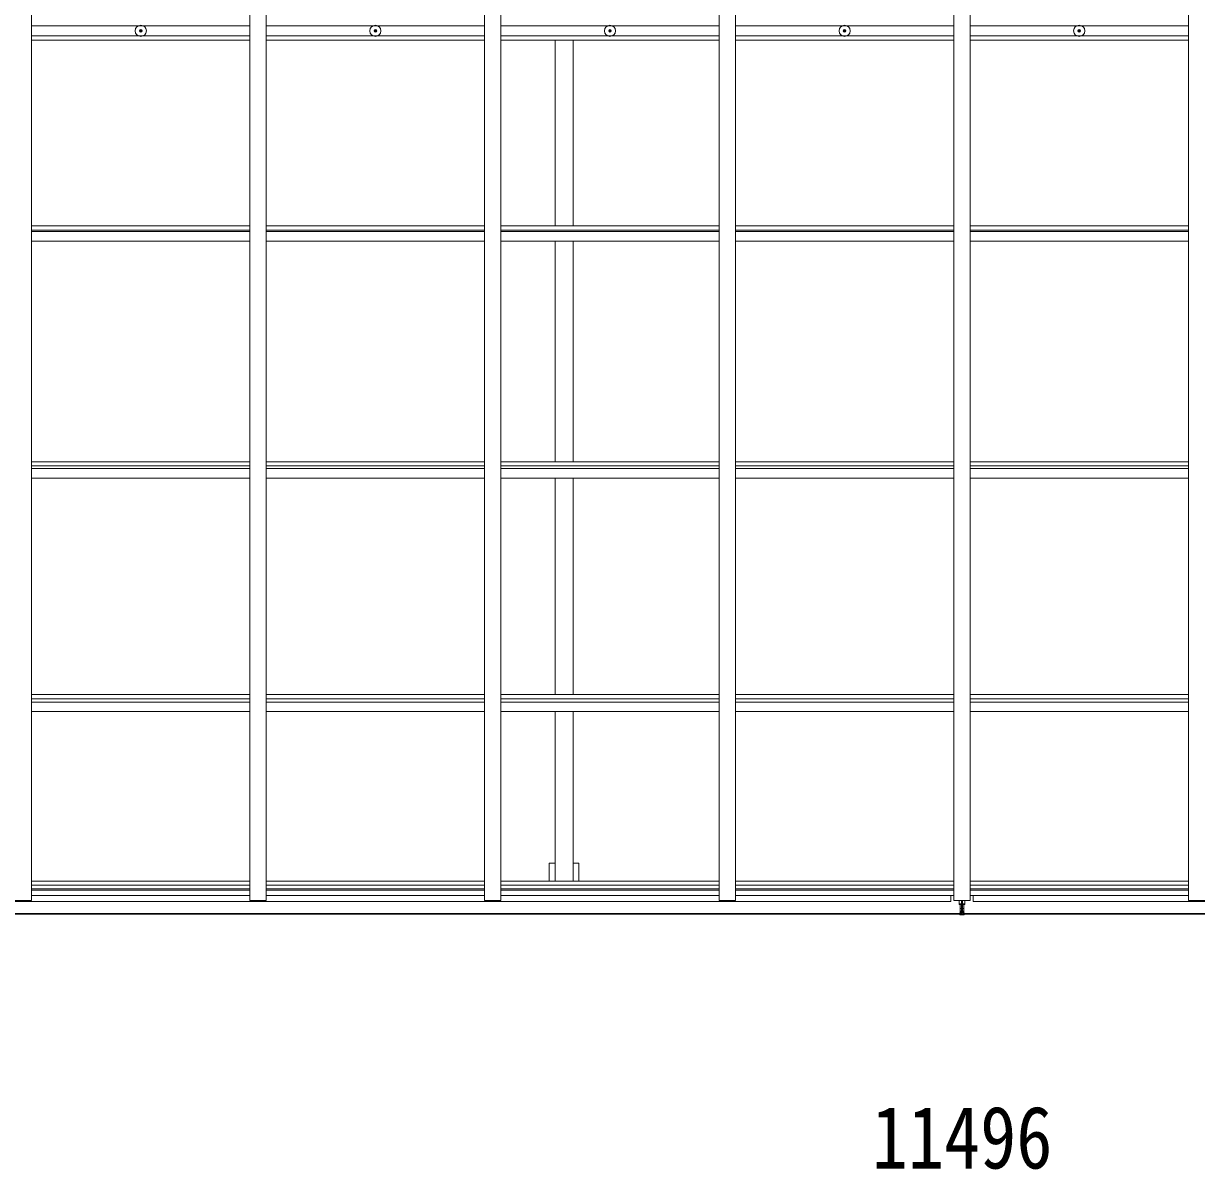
# Model space of a CAD drawing. Units: millimetres at full size, sheet at 1:40; details may follow other scales. Extents: x -11181 to 11305, y -7804 to 7716.
# Drawn here: x 1424 to 5004, y 296 to 3794 of the extents above; entities that cross this region are included whole.
import ezdxf
from ezdxf.enums import TextEntityAlignment as Align

# ---------------------------------------------------------------- set-up
doc = ezdxf.new("R2010")
doc.units = ezdxf.units.MM
doc.header["$LTSCALE"] = 40
for name, color, linetype, lineweight in [('0-1_本体', 4, 'Continuous', 9), ('0-2_部品', 7, 'Continuous', 9), ('0-3_ELV2', 4, 'Continuous', 9), ('0-A_寸法', 6, 'Continuous', 9)]:
    doc.layers.add(name, color=color, linetype=linetype, lineweight=lineweight)
doc.styles.add('ＭＳ ゴシック', font='')
doc.styles.get('ＭＳ ゴシック').set_extended_font_data('MS Gothic')

msp = doc.modelspace()

# ---------------------------------------------------------------- linework, layer by layer
at = {"layer": '0-1_本体'}
for p, q in [((1448.72, 1117.8), (1448.72, 6424.82)), ((2114.72, 1117.8), (2114.72, 6424.82)), ((2164.72, 1117.8), (2164.72, 6424.82)), ((2830.72, 1117.8), (2830.72, 6424.82)), ((2880.72, 1117.8), (2880.72, 6424.82)), ((3546.72, 1117.8), (3546.72, 6424.82)), ((3596.72, 1117.8), (3596.72, 6424.82)), ((4262.72, 1117.8), (4262.72, 6424.82)), ((4312.72, 1117.8), (4312.72, 6424.82)), ((4978.72, 1117.8), (4978.72, 6424.82)), ((1448.72, 3786.31), (2114.72, 3786.31)), ((2164.72, 3786.31), (2830.72, 3786.31)), ((2880.72, 3786.31), (3546.72, 3786.31)), ((3596.72, 3786.31), (4262.72, 3786.31)), ((4978.72, 3786.31), (4312.72, 3786.31)), ((1448.72, 3756.31), (2114.72, 3756.31)), ((1448.72, 3743.31), (2114.72, 3743.31)), ((2164.72, 3756.31), (2830.72, 3756.31)), ((2164.72, 3743.31), (2830.72, 3743.31)), ((2880.72, 3756.31), (3546.72, 3756.31)), ((2880.72, 3743.31), (3546.72, 3743.31)), ((3046.22, 3175.79), (3046.22, 3743.31)), ((3101.22, 3175.79), (3101.22, 3743.31)), ((3596.72, 3756.31), (4262.72, 3756.31)), ((3596.72, 3743.31), (4262.72, 3743.31)), ((4978.72, 3756.31), (4312.72, 3756.31)), ((4978.72, 3743.31), (4312.72, 3743.31)), ((1448.72, 3175.79), (2114.72, 3175.79)), ((1448.72, 3162.77), (2114.72, 3162.77)), ((1448.72, 3158.91), (2114.72, 3158.91)), ((2164.72, 3175.79), (2830.72, 3175.79)), ((2164.72, 3162.77), (2830.72, 3162.77)), ((2164.72, 3158.91), (2830.72, 3158.91)), ((2880.72, 3175.79), (3546.72, 3175.79)), ((2880.72, 3162.77), (3546.72, 3162.77)), ((2880.72, 3158.91), (3546.72, 3158.91)), ((3596.72, 3175.79), (4262.72, 3175.79)), ((3596.72, 3162.77), (4262.72, 3162.77)), ((3596.72, 3158.91), (4262.72, 3158.91)), ((4978.72, 3175.79), (4312.72, 3175.79)), ((4978.72, 3162.77), (4312.72, 3162.77)), ((4978.72, 3158.91), (4312.72, 3158.91)), ((1448.72, 3129.02), (2114.72, 3129.02)), ((2164.72, 3129.02), (2830.72, 3129.02)), ((2880.72, 3129.02), (3546.72, 3129.02)), ((3046.22, 2456.49), (3046.22, 3129.02)), ((3101.22, 2456.49), (3101.22, 3129.02)), ((3596.72, 3129.02), (4262.72, 3129.02)), ((4978.72, 3129.02), (4312.72, 3129.02)), ((1448.72, 2456.49), (2114.72, 2456.49)), ((1448.72, 2443.57), (2114.72, 2443.57)), ((1448.72, 2435.25), (2114.72, 2435.25)), ((2164.72, 2456.49), (2830.72, 2456.49)), ((2164.72, 2443.57), (2830.72, 2443.57)), ((2164.72, 2435.25), (2830.72, 2435.25)), ((2880.71, 2443.57), (3546.71, 2443.57)), ((2880.72, 2456.49), (3546.72, 2456.49)), ((2880.72, 2435.25), (3546.72, 2435.25)), ((3596.72, 2456.49), (4262.72, 2456.49)), ((3596.72, 2443.57), (4262.71, 2443.57)), ((3596.72, 2435.25), (4262.72, 2435.25)), ((4978.72, 2456.49), (4312.72, 2456.49)), ((4978.72, 2435.25), (4312.72, 2435.25)), ((4978.72, 2443.57), (4312.74, 2443.57)), ((1448.72, 2405.98), (2114.72, 2405.98)), ((2164.72, 2405.98), (2830.72, 2405.98)), ((2880.72, 2405.98), (3546.72, 2405.98)), ((3046.22, 1745.72), (3046.22, 2405.98)), ((3101.22, 1745.72), (3101.22, 2405.98)), ((3596.72, 2405.98), (4262.72, 2405.98)), ((4978.72, 2405.98), (4312.72, 2405.98)), ((1448.72, 1745.72), (2114.72, 1745.72)), ((1448.72, 1732.88), (2114.72, 1732.88)), ((1448.72, 1722.73), (2114.72, 1722.73)), ((2164.72, 1745.72), (2830.72, 1745.72)), ((2164.72, 1732.88), (2830.72, 1732.88)), ((2164.72, 1722.73), (2830.72, 1722.73)), ((2880.72, 1745.72), (3546.72, 1745.72)), ((2880.72, 1732.88), (3546.72, 1732.88)), ((2880.72, 1722.73), (3546.72, 1722.73)), ((3596.72, 1745.72), (4262.72, 1745.72)), ((3596.72, 1732.88), (4262.72, 1732.88)), ((3596.72, 1722.73), (4262.72, 1722.73)), ((4978.72, 1745.72), (4312.72, 1745.72)), ((4978.72, 1732.88), (4312.72, 1732.88)), ((4978.72, 1722.73), (4312.72, 1722.73)), ((1448.72, 1693.76), (2114.72, 1693.76)), ((2164.72, 1693.76), (2830.72, 1693.76)), ((2880.72, 1693.76), (3546.72, 1693.76)), ((3046.22, 1176.66), (3046.22, 1693.76)), ((3101.22, 1176.66), (3101.22, 1693.76)), ((3596.72, 1693.76), (4262.72, 1693.76)), ((4978.72, 1693.76), (4312.72, 1693.76)), ((3118.92, 1231.5), (3101.22, 1231.5)), ((3118.92, 1231.5), (3118.92, 1176.66)), ((1448.72, 1176.66), (2114.72, 1176.66)), ((1448.72, 1163.84), (2114.72, 1163.84)), ((1448.72, 1152.49), (2114.72, 1152.49)), ((1448.72, 1148.7), (2114.72, 1148.7)), ((2164.72, 1176.66), (2830.72, 1176.66)), ((2164.72, 1163.84), (2830.72, 1163.84)), ((2164.72, 1152.49), (2830.72, 1152.49)), ((2164.72, 1148.7), (2830.72, 1148.7)), ((2880.72, 1176.66), (3546.72, 1176.66)), ((2880.72, 1163.84), (3546.72, 1163.84)), ((2880.72, 1152.49), (3546.72, 1152.49)), ((2880.72, 1148.7), (3546.72, 1148.7)), ((3596.72, 1176.66), (4262.72, 1176.66)), ((3596.72, 1163.84), (4262.72, 1163.84)), ((3596.72, 1152.49), (4262.72, 1152.49)), ((3596.72, 1148.7), (4262.72, 1148.7)), ((4978.72, 1176.66), (4312.72, 1176.66)), ((4978.72, 1163.84), (4312.72, 1163.84)), ((4978.72, 1152.49), (4312.72, 1152.49)), ((4978.72, 1148.7), (4312.72, 1148.7)), ((4253.72, 1114.47), (-1406.28, 1114.47)), ((1398.72, 1117.8), (1448.72, 1117.8)), ((1448.72, 1132.75), (2114.72, 1132.75)), ((2114.72, 1117.8), (2164.72, 1117.8)), ((2164.72, 1132.75), (2830.72, 1132.75)), ((2830.72, 1117.8), (2880.72, 1117.8)), ((2880.72, 1132.75), (3546.72, 1132.75)), ((3546.72, 1117.8), (3596.72, 1117.8)), ((3596.72, 1132.75), (4262.72, 1132.75)), ((4253.72, 1114.47), (4253.72, 1132.75)), ((4262.72, 1117.8), (4312.72, 1117.8)), ((4312.72, 1117.8), (4262.72, 1117.8)), ((4978.72, 1132.75), (4312.72, 1132.75)), ((4321.72, 1114.47), (4321.72, 1132.75)), ((4321.72, 1114.47), (9981.72, 1114.47)), ((5028.72, 1117.8), (4978.72, 1117.8)), ((-1438.78, 1077.92), (4281.22, 1077.92)), ((-1438.78, 1075.5), (4281.22, 1075.5)), ((10014.22, 1077.92), (4294.22, 1077.92)), ((10014.22, 1075.5), (4294.22, 1075.5))]:
    msp.add_line(p, q, dxfattribs=at)
msp.add_lwpolyline([(3046.22, 1231.5), (3028.52, 1231.5), (3028.52, 1176.66)], dxfattribs=at)
at = {"layer": '0-2_部品'}
for p, q in [((4279.22, 1117.8), (4279.22, 1106.91)), ((4286.22, 1113.97), (4286.22, 1117.8)), ((4286.22, 1113.97), (4289.22, 1113.97)), ((4286.22, 1113.97), (4286.22, 1106.9)), ((4289.22, 1113.97), (4289.22, 1117.8)), ((4289.22, 1113.97), (4289.22, 1106.9)), ((4296.22, 1117.8), (4296.22, 1106.91)), ((4279.22, 1106.41), (4286.22, 1106.47)), ((4279.22, 1105.03), (4286.22, 1104.97)), ((4281.22, 1078.47), (4281.22, 1076.97)), ((4286.22, 1076.67), (4281.22, 1076.97)), ((4281.22, 1076.97), (4281.22, 1073.97)), ((4282.22, 1105.01), (4282.22, 1093.14)), ((4282.22, 1093.14), (4286.22, 1093.17)), ((4282.22, 1093.14), (4282.22, 1084.9)), ((4282.22, 1084.9), (4286.22, 1084.97)), ((4282.22, 1084.9), (4282.22, 1081.3)), ((4282.22, 1081.3), (4286.22, 1081.37)), ((4282.22, 1081.3), (4282.22, 1079.47)), ((4282.22, 1079.47), (4286.22, 1079.47)), ((4286.22, 1106.9), (4289.22, 1106.9)), ((4286.22, 1106.9), (4286.22, 1097.26)), ((4286.22, 1097.26), (4289.22, 1097.26)), ((4286.22, 1097.26), (4286.22, 1090.19)), ((4286.22, 1090.19), (4289.22, 1090.19)), ((4286.22, 1079.47), (4286.22, 1090.19)), ((4286.22, 1079.47), (4286.22, 1076.67)), ((4287.72, 1076.58), (4286.22, 1076.67)), ((4294.22, 1076.98), (4287.72, 1076.58)), ((4287.72, 1073.57), (4287.72, 1076.58)), ((4289.22, 1106.9), (4289.22, 1097.26)), ((4296.22, 1105.53), (4289.22, 1105.47)), ((4289.22, 1097.26), (4289.22, 1090.19)), ((4289.22, 1079.47), (4289.22, 1090.19)), ((4289.22, 1081.37), (4293.22, 1081.37)), ((4289.22, 1079.47), (4293.22, 1079.47)), ((4293.22, 1105.01), (4293.22, 1093.17)), ((4293.22, 1081.37), (4293.22, 1079.47)), ((4294.22, 1078.47), (4294.22, 1076.98)), ((4296.22, 1106.41), (4296.22, 1105.53)), ((4281.22, 1073.97), (4286.06, 1073.68)), ((4286.06, 1073.68), (4287.72, 1073.57))]:
    msp.add_line(p, q, dxfattribs=at)
for points in [[(4286.22, 1106.97), (4279.22, 1106.91), (4279.22, 1106.41), (4279.22, 1105.53)], [(4286.22, 1105.47), (4279.22, 1105.53), (4279.22, 1105.03)], [(4287.72, 1073.57), (4294.22, 1073.97), (4294.22, 1076.98)], [(4289.22, 1106.47), (4296.22, 1106.41), (4296.22, 1106.91), (4289.22, 1106.97)], [(4289.22, 1104.97), (4296.22, 1105.03), (4296.22, 1105.53)], [(4289.22, 1093.17), (4293.22, 1093.17), (4293.22, 1084.97)], [(4289.22, 1084.97), (4293.22, 1084.97), (4293.22, 1081.37)]]:
    msp.add_lwpolyline(points, dxfattribs=at)
for centre, start, end in [((4282.22, 1078.47), 90, 180), ((4293.22, 1078.47), 0, 90)]:
    msp.add_arc(centre, 1, start, end, dxfattribs=at)
for centre, major_axis, ratio, start_param, end_param in [((4286.25, 1076.67), (0.18, 2.99), 0.008711, 1.5718618, 3.1415927), ((4114.35, 1087.18), (171.87, -10.52), 0.017422, 0.0000005, 0.0010659)]:
    msp.add_ellipse(centre, major_axis=major_axis, ratio=ratio, start_param=start_param, end_param=end_param, dxfattribs=at)
at = {"layer": '0-3_ELV2'}
for p, q in [((1779.48, 3771.81), (1780.59, 3771.83)), ((1779.48, 3770.81), (1780.59, 3770.79)), ((1780.59, 3771.83), (1781.1, 3771.93)), ((1780.59, 3770.79), (1781.1, 3770.69)), ((1781.2, 3772.45), (1781.1, 3771.93)), ((1781.2, 3770.17), (1781.1, 3770.69)), ((1781.22, 3773.56), (1781.2, 3772.45)), ((1781.22, 3769.07), (1781.2, 3770.17)), ((1782.22, 3773.56), (1782.24, 3772.45)), ((1782.22, 3769.07), (1782.24, 3770.17)), ((1782.24, 3772.45), (1782.34, 3771.93)), ((1782.24, 3770.17), (1782.34, 3770.69)), ((1782.86, 3771.83), (1782.34, 3771.93)), ((1782.86, 3770.79), (1782.34, 3770.69)), ((1783.97, 3771.81), (1782.86, 3771.83)), ((1783.97, 3770.81), (1782.86, 3770.79)), ((2495.48, 3771.81), (2496.59, 3771.83)), ((2495.48, 3770.81), (2496.59, 3770.79)), ((2496.59, 3771.83), (2497.1, 3771.93)), ((2496.59, 3770.79), (2497.1, 3770.69)), ((2497.2, 3772.45), (2497.1, 3771.93)), ((2497.2, 3770.17), (2497.1, 3770.69)), ((2497.22, 3773.56), (2497.2, 3772.45)), ((2497.22, 3769.07), (2497.2, 3770.17)), ((2498.22, 3773.56), (2498.24, 3772.45)), ((2498.22, 3769.07), (2498.24, 3770.17)), ((2498.24, 3772.45), (2498.34, 3771.93)), ((2498.24, 3770.17), (2498.34, 3770.69)), ((2498.86, 3771.83), (2498.34, 3771.93)), ((2498.86, 3770.79), (2498.34, 3770.69)), ((2499.97, 3771.81), (2498.86, 3771.83)), ((2499.97, 3770.81), (2498.86, 3770.79)), ((3211.48, 3771.81), (3212.59, 3771.83)), ((3211.48, 3770.81), (3212.59, 3770.79)), ((3212.59, 3771.83), (3213.1, 3771.93)), ((3212.59, 3770.79), (3213.1, 3770.69)), ((3213.2, 3772.45), (3213.1, 3771.93)), ((3213.2, 3770.17), (3213.1, 3770.69)), ((3213.22, 3773.56), (3213.2, 3772.45)), ((3213.22, 3769.07), (3213.2, 3770.17)), ((3214.22, 3773.56), (3214.24, 3772.45)), ((3214.22, 3769.07), (3214.24, 3770.17)), ((3214.24, 3772.45), (3214.34, 3771.93)), ((3214.24, 3770.17), (3214.34, 3770.69)), ((3214.86, 3771.83), (3214.34, 3771.93)), ((3214.86, 3770.79), (3214.34, 3770.69)), ((3215.97, 3771.81), (3214.86, 3771.83)), ((3215.97, 3770.81), (3214.86, 3770.79)), ((3927.48, 3771.81), (3928.59, 3771.83)), ((3927.48, 3770.81), (3928.59, 3770.79)), ((3928.59, 3771.83), (3929.1, 3771.93)), ((3928.59, 3770.79), (3929.1, 3770.69)), ((3929.2, 3772.45), (3929.1, 3771.93)), ((3929.2, 3770.17), (3929.1, 3770.69)), ((3929.22, 3773.56), (3929.2, 3772.45)), ((3929.22, 3769.07), (3929.2, 3770.17)), ((3930.22, 3773.56), (3930.24, 3772.45)), ((3930.22, 3769.07), (3930.24, 3770.17)), ((3930.24, 3772.45), (3930.34, 3771.93)), ((3930.24, 3770.17), (3930.34, 3770.69)), ((3930.86, 3771.83), (3930.34, 3771.93)), ((3930.86, 3770.79), (3930.34, 3770.69)), ((3931.97, 3771.81), (3930.86, 3771.83)), ((3931.97, 3770.81), (3930.86, 3770.79)), ((4643.48, 3771.81), (4644.58, 3771.83)), ((4643.48, 3770.81), (4644.58, 3770.79)), ((4644.58, 3771.83), (4645.1, 3771.93)), ((4644.58, 3770.79), (4645.1, 3770.69)), ((4645.2, 3772.45), (4645.1, 3771.93)), ((4645.2, 3770.17), (4645.1, 3770.69)), ((4645.22, 3773.56), (4645.2, 3772.45)), ((4645.22, 3769.07), (4645.2, 3770.17)), ((4646.22, 3773.56), (4646.24, 3772.45)), ((4646.22, 3769.07), (4646.24, 3770.17)), ((4646.24, 3772.45), (4646.34, 3771.93)), ((4646.24, 3770.17), (4646.34, 3770.69)), ((4646.86, 3771.83), (4646.34, 3771.93)), ((4646.86, 3770.79), (4646.34, 3770.69)), ((4647.97, 3771.81), (4646.86, 3771.83)), ((4647.97, 3770.81), (4646.86, 3770.79))]:
    msp.add_line(p, q, dxfattribs=at)
for centre, radius in [((1781.72, 3771.31), 17), ((1781.72, 3771.31), 4), ((2497.72, 3771.31), 17), ((2497.72, 3771.31), 4), ((3213.72, 3771.31), 17), ((3213.72, 3771.31), 4), ((3929.72, 3771.31), 17), ((3929.72, 3771.31), 4), ((4645.72, 3771.31), 17), ((4645.72, 3771.31), 4)]:
    msp.add_circle(centre, radius, dxfattribs=at)
for centre, start, end in [((1781.72, 3771.31), 167.44414, 192.55586), ((1781.72, 3771.31), 77.44414, 102.55586), ((1781.72, 3771.31), 257.44414, 282.55586), ((1781.72, 3771.31), 347.44414, 12.55586), ((2497.72, 3771.31), 167.44414, 192.55586), ((2497.72, 3771.31), 77.44414, 102.55586), ((2497.72, 3771.31), 257.44414, 282.55586), ((2497.72, 3771.31), 347.44414, 12.55586), ((3213.72, 3771.31), 167.44414, 192.55586), ((3213.72, 3771.31), 77.44414, 102.55586), ((3213.72, 3771.31), 257.44414, 282.55586), ((3213.72, 3771.31), 347.44414, 12.55586), ((3929.72, 3771.31), 167.44414, 192.55586), ((3929.72, 3771.31), 77.44414, 102.55586), ((3929.72, 3771.31), 257.44414, 282.55586), ((3929.72, 3771.31), 347.44414, 12.55586), ((4645.72, 3771.31), 167.44414, 192.55586), ((4645.72, 3771.31), 77.44414, 102.55586), ((4645.72, 3771.31), 257.44414, 282.55586), ((4645.72, 3771.31), 347.44414, 12.55586)]:
    msp.add_arc(centre, 2.3, start, end, dxfattribs=at)

# ---------------------------------------------------------------- texts
at = {"layer": '0-A_寸法', "color": 7, "style": 'ＭＳ ゴシック', "width": 0.85}
msp.add_text('11496', height=190.6, dxfattribs=at).set_placement((4012.72, 242.2), align=Align.BOTTOM_LEFT)

doc.saveas('drawing.dxf')
